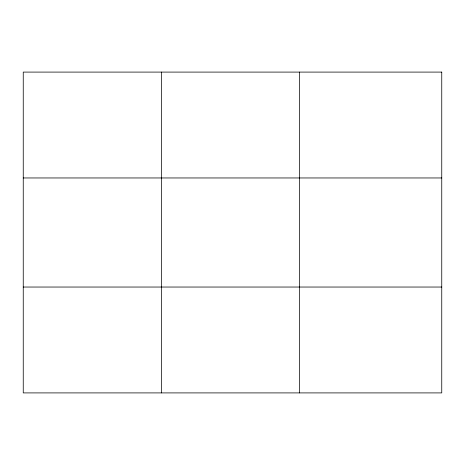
<?xml version="1.0" encoding="UTF-8"?>
<svg xmlns="http://www.w3.org/2000/svg" width="465" height="465" viewBox="0 0 465 465"><rect width="100%" height="100%" fill="white"/><g stroke="black" fill="none" stroke-linecap="round" stroke-linejoin="round"><path stroke-width="0.7" d="M161.355 392.908L161.355 72.092M299.46 392.908L299.46 72.092M23.25 177.961L441.75 177.961M23.25 287.039L441.75 287.039M441.75 72.092L441.75 392.908L23.25 392.908L23.25 72.092L441.75 72.092"/></g></svg>
